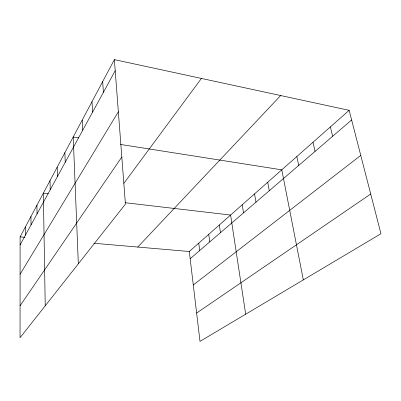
<?xml version="1.0" encoding="UTF-8"?>
<svg xmlns="http://www.w3.org/2000/svg" width="401" height="401" viewBox="0 0 401 401"><rect width="100%" height="100%" fill="white"/><g stroke="black" fill="none" stroke-linecap="round" stroke-linejoin="round"><path stroke-width="0.6" d="M114.365 59.629L20.1 236.891L20.05 337.722L125.418 204.119L114.365 59.629L349.146 110.33L380.95 233.728L200.004 341.371L189.302 251.507L349.146 110.33M20.095 244.931L115.212 70.711M20.08 274.259L118.35 111.764M20.065 305.778L121.814 157.017M123.859 183.337L201.412 78.426M137.774 247.056L280.675 95.543M190.164 258.725L351.632 119.959M193.292 284.976L360.765 155.403M196.635 313.056L370.714 194.019M20.1 236.891L24.957 237.312M93.914 243.267L189.302 251.507M48.23 193.728L43.353 193.157L45.228 305.798M125.087 202.711L230.6 215.036L245.688 314.194M78.706 137.874L73.213 137.012L78.325 263.828M120.475 144.445L281.783 169.829L303.326 279.908M330.384 126.901L332.64 136.285M313.001 142.255L315.046 151.403M296.84 156.53L298.705 165.448M267.718 182.249L269.277 190.736M254.555 193.873L255.983 202.164M242.204 204.786L243.517 212.876M219.347 224.976L220.45 232.7M208.751 234.334L209.763 241.883M198.751 243.166L199.683 250.545M102.681 81.593L103.393 92.36M92.009 101.659L92.601 112.125M82.225 120.069L82.711 130.24M64.892 152.656L65.213 162.285M57.183 167.152L57.438 176.525M50.025 180.615L50.22 189.748M36.942 205.212L37.047 213.878M30.957 216.47L31.022 224.916M25.353 227.006L25.383 235.247"/></g></svg>
